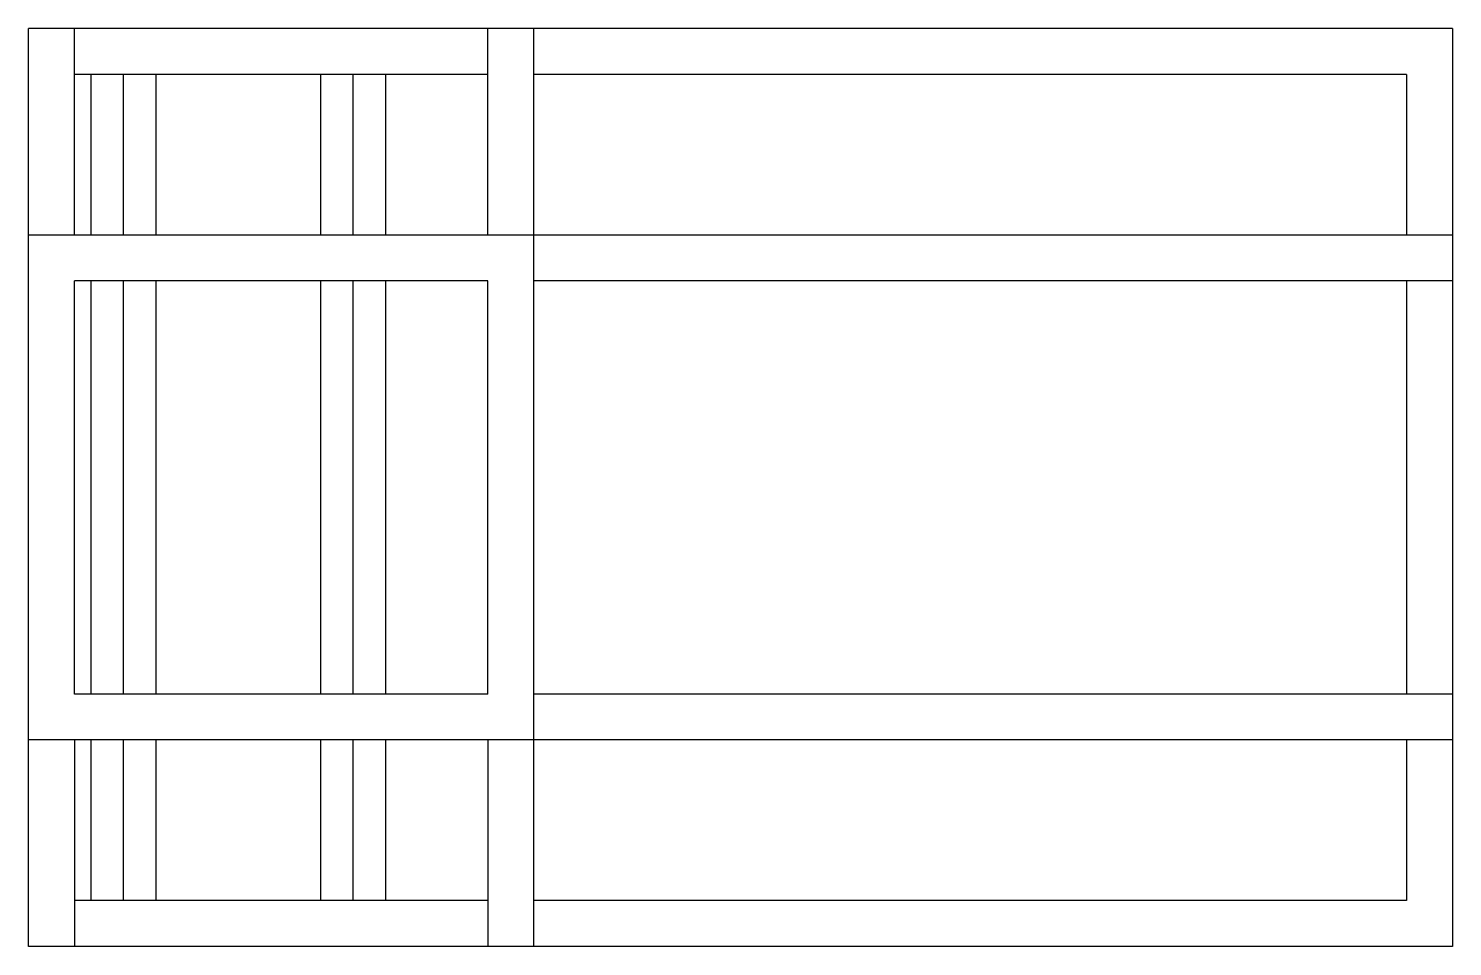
# Paper-space layout '_Top' of a CAD drawing. Header units: inches. Extents: x 0 to 62, y -20 to 20.
import ezdxf

# ---------------------------------------------------------------- set-up
doc = ezdxf.new("R2010")
doc.units = ezdxf.units.IN
doc.header["$MEASUREMENT"] = 0

psp = doc.layouts.new('_Top')

# ---------------------------------------------------------------- linework, layer by layer
at = {"color": 7, "linetype": 'Continuous', "lineweight": 25}
for p, q in [((0, -20), (0, 20)), ((62, 20), (0, 20)), ((2, 11), (2, 20)), ((20, 11), (20, 20)), ((22, -20), (22, 20)), ((62, 20), (62, -20)), ((20, 18), (2, 18)), ((2.711, 18), (2.711, 11)), ((4.125, 18), (4.125, 11)), ((5.539, 18), (5.539, 11)), ((12.711, 18), (12.711, 11)), ((14.125, 18), (14.125, 11)), ((15.539, 18), (15.539, 11)), ((60, 18), (22, 18)), ((60, 18), (60, 11)), ((62, 11), (0, 11)), ((20, 9), (2, 9)), ((2, -9), (2, 9)), ((2.711, 9), (2.711, -9)), ((4.125, 9), (4.125, -9)), ((5.539, 9), (5.539, -9)), ((12.711, 9), (12.711, -9)), ((14.125, 9), (14.125, -9)), ((15.539, 9), (15.539, -9)), ((20, -9), (20, 9)), ((62, 9), (22, 9)), ((60, 9), (60, -9)), ((20, -9), (2, -9)), ((62, -9), (22, -9)), ((62, -11), (0, -11)), ((2, -11), (2, -20)), ((2.711, -11), (2.711, -18)), ((4.125, -11), (4.125, -18)), ((5.539, -11), (5.539, -18)), ((12.711, -11), (12.711, -18)), ((14.125, -11), (14.125, -18)), ((15.539, -11), (15.539, -18)), ((20, -11), (20, -20)), ((60, -11), (60, -18)), ((20, -18), (2, -18)), ((60, -18), (22, -18)), ((62, -20), (0, -20))]:
    psp.add_line(p, q, dxfattribs=at)

doc.saveas('drawing.dxf')
